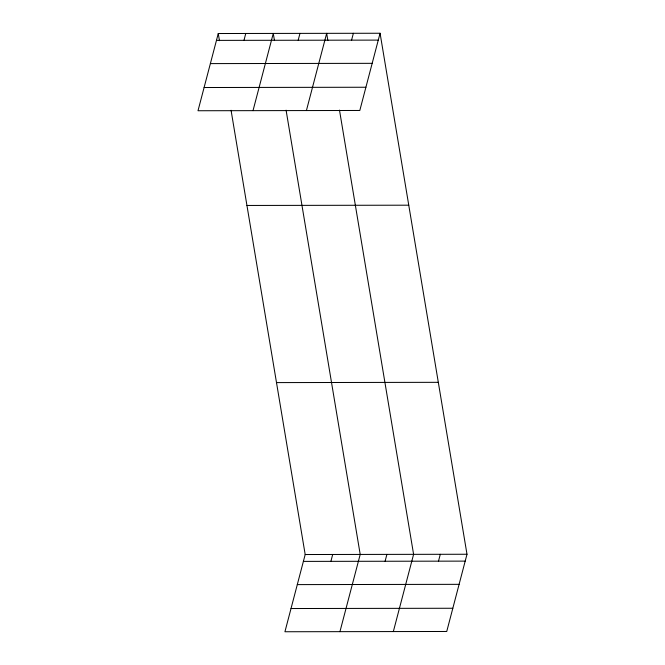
<?xml version="1.0" encoding="UTF-8"?>
<svg xmlns="http://www.w3.org/2000/svg" width="665" height="665" viewBox="0 0 665 665"><rect width="100%" height="100%" fill="white"/><g stroke="black" fill="none" stroke-linecap="round" stroke-linejoin="round"><path stroke-width="1" d="M218.261 33.524L198.004 110.747L359.815 110.473L380.072 33.25L218.261 33.524L219.458 40.69M243.972 40.341L245.767 33.474M253.016 110.648L273.273 33.433L274.47 40.598M298.178 40.249L299.973 33.383M306.415 110.556L326.673 33.341L327.87 40.507M351.577 40.158L353.373 33.292M231.063 110.282L305.185 554.527L284.928 631.75L446.739 631.476L466.996 554.253L380.072 33.25M330.896 561.343L332.691 554.485M339.94 631.659L360.206 554.435L286.083 110.182M385.101 561.252L386.897 554.394M393.339 631.567L413.597 554.344L339.483 110.099M438.501 561.16L440.296 554.302M216.457 40.382L378.277 40.108M210.373 63.607L372.184 63.333M204.097 87.522L365.908 87.248M246.948 205.46L408.759 205.186M276.499 382.599L438.31 382.325M305.185 554.527L466.996 554.253M303.381 561.393L465.201 561.119M297.297 584.61L459.108 584.336M291.021 608.533L452.832 608.259"/></g></svg>
